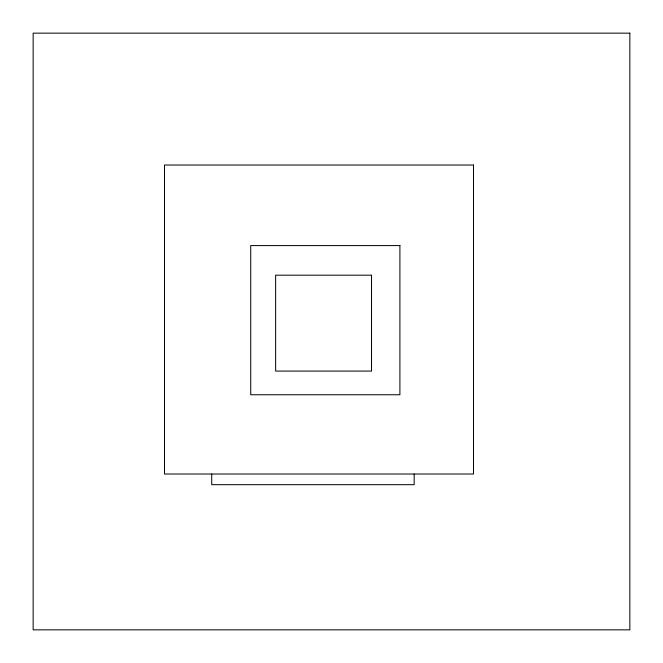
<?xml version="1.0" encoding="UTF-8"?>
<svg xmlns="http://www.w3.org/2000/svg" width="663" height="663" viewBox="0 0 663 663"><rect width="100%" height="100%" fill="white"/><g stroke="black" fill="none" stroke-linecap="round" stroke-linejoin="round"><path stroke-width="0.99" d="M414.168 474.02L414.168 484.678L211.712 484.678L211.712 474.02M629.85 33.15L33.15 33.15L33.15 629.85L629.85 629.85L629.85 33.15M473.498 165.021L164.49 165.021L164.49 474.02L473.498 474.02L473.498 165.021M399.905 245.583L250.73 245.583L250.73 394.758L399.905 394.758L399.905 245.583M371.529 275.186L275.634 275.186L275.634 371.081L371.529 371.081L371.529 275.186"/></g></svg>
